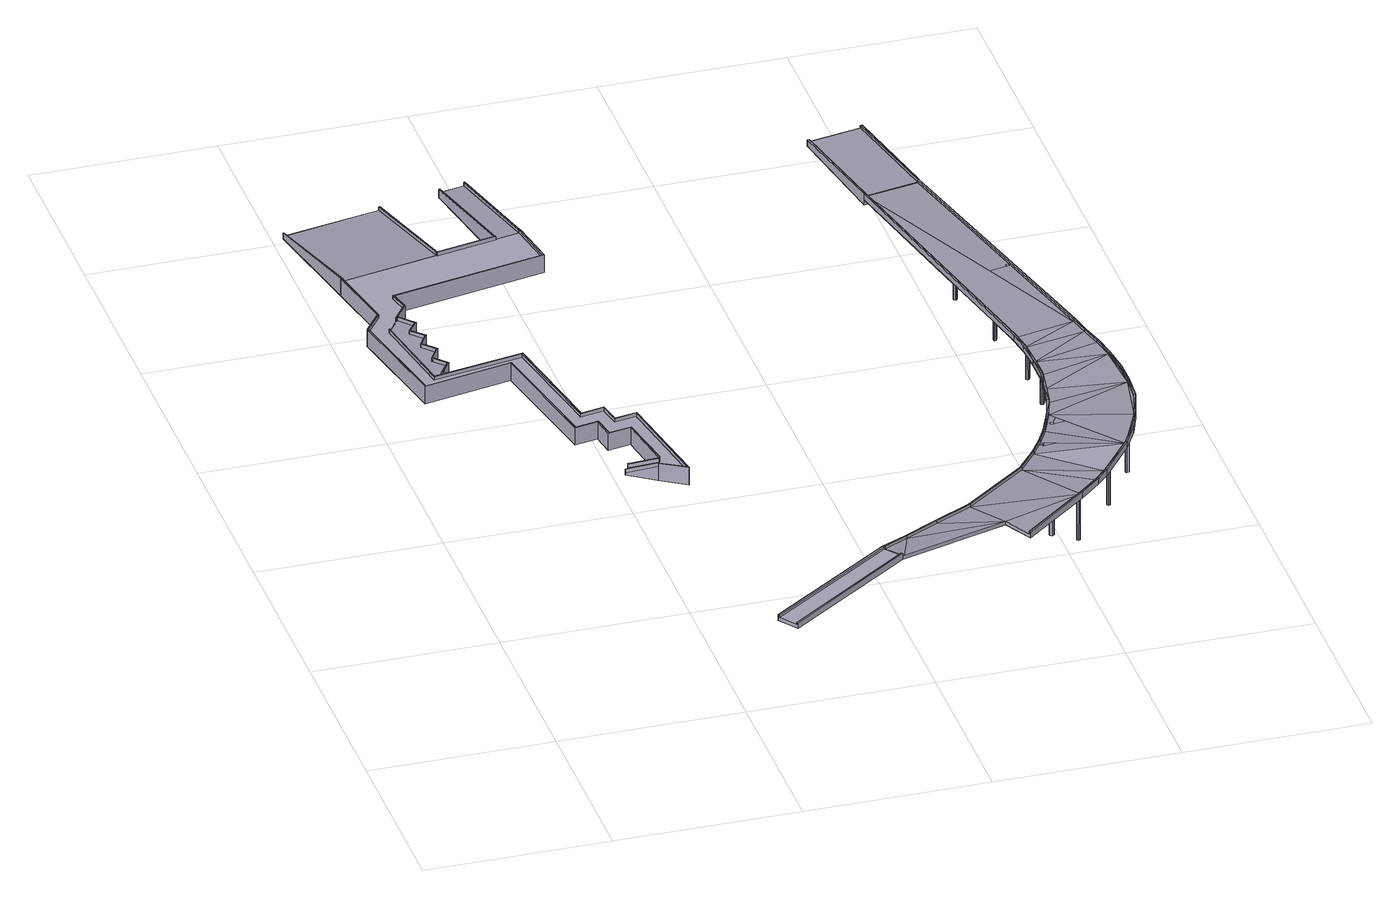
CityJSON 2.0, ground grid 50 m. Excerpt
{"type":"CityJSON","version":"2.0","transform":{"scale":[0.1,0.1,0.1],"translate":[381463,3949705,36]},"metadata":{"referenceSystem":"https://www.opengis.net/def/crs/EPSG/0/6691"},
"CityObjects":{
"bridge1":{"type":"Bridge","geometry":[{"type":"MultiSurface","lod":"2","boundaries":[[[0,1,2,3]],[[4,5,6,7,8]],[[8,7,9,10,2,1,11,12,13]],[[14,13,12,15]],[[5,4,16,9,7,6,17]],[[18,19,20,21]],[[10,22,3,2]],[[23,11,1,0]],[[22,10,9,16]],[[21,20,15,12,11,23]],[[22,16,4,17,24,25,3]],[[18,21,23,0,3,25]],[[26,27,28,29,30,31,32,33,34,35,36,37,38,39,40]],[[41,29,28,42,43,44]],[[45,46,47,48,49]],[[50,51,45,49]],[[52,51,50,53]],[[54,55,52,53]],[[56,55,54,57]],[[58,59,56,57]],[[60,59,58,61]],[[44,43,60,61]],[[62,30,29,41]],[[63,37,36,64,65]],[[64,36,35,66]],[[66,35,34,67]],[[67,34,33,68]],[[68,33,32,69]],[[69,32,31,70]],[[70,31,30,62]],[[70,58,57,69]],[[68,54,53,67]],[[66,67,53,50,49,64]],[[48,65,64,49]],[[69,57,54,68]],[[41,44,61,62]],[[58,70,62,61]],[[71,72,73,74]],[[75,76,77,78]],[[79,77,76,80,72,71,81,82]],[[83,84,79,82]],[[72,80,85,86,73]],[[81,71,74,87]],[[80,76,75,85]],[[82,81,87,88,83]],[[89,90,91]],[[92,93,94,95,96]],[[97,98,99,100]],[[101,100,99,102,92,96,103,104]],[[105,106,101,104]],[[92,102,107,90,89,93]],[[108,103,96,95]],[[102,99,98,109,110,111,112,107]],[[105,104,103,108]],[[107,112,113,114,90]],[[91,90,114]],[[115,116,89,91,114,117,118,119,120,121,122,123,124,125,19,18,25,126,127,128,129,130,131,132,133,134,26,40,39,135,136,137,138,139,86,140]],[[20,141,142,14,15]],[[141,143,144,142]],[[144,143,145,146]],[[145,147,148,146]],[[148,147,149,150]],[[149,151,152,150]],[[152,151,153,154]],[[154,153,155,156]],[[156,155,157,97]],[[157,110,109,98,97]],[[78,106,105,108,95,94,116,158,159,85,75]],[[160,161,84,83,88,162]],[[160,163,164,161]],[[165,166,164,163]],[[47,46,166,165]],[[167,168,42,28,27,134,169]],[[170,168,167,171]],[[172,173,170,171]],[[174,173,172,175]],[[176,177,174,175]],[[178,177,176,179]],[[180,181,178,179]],[[180,17,4,181]],[[93,89,116,94]],[[74,73,86,139,182,162,88,87]],[[26,134,27]],[[17,6,5]],[[37,63,183,38]],[[24,184,126,25]],[[19,125,185,20]],[[186,185,125,124]],[[186,124,123,187]],[[187,123,122,188]],[[188,122,121,189]],[[189,121,120,190]],[[190,120,119,191]],[[192,191,119,118]],[[192,118,117,193]],[[113,193,117,114]],[[194,158,116,115]],[[194,115,140,195]],[[195,140,86,85,159]],[[196,182,139,138]],[[196,138,137,197]],[[197,137,136,198]],[[199,198,136,135]],[[199,135,39,38,183]],[[169,134,133,200]],[[201,200,133,132]],[[201,132,131,202]],[[202,131,130,203]],[[203,130,129,204]],[[204,129,128,205]],[[205,128,127,206]],[[206,127,126,184]],[[155,153,151,149,147,145,143,141,20,185,186,187,188,189,190,191,192,193,113,112,111,110,157]],[[194,195,159,158]],[[48,47,165,163,160,162,182,196,197,198,199,183,63,65]],[[180,179,176,175,172,171,167,169,200,201,202,203,204,205,206,184,24,17]],[[8,13,14,142,144,146,148,150,152,154,156,97,100,101,106,78,77,79,84,161,164,166,46,45,51,52,55,56,59,60,43,42,168,170,173,174,177,178,181,4]]]}]},
"bridge2":{"type":"Bridge","geometry":[{"type":"MultiSurface","lod":"2","boundaries":[[[207,208,209,210,211,212,213]],[[214,215,216,217]],[[218,219,215,214]],[[220,221,219,218]],[[222,223,221,220]],[[224,225,223,222]],[[226,227,225,224]],[[217,216,227,226]],[[228,229,230]],[[231,232,233,234]],[[235,236,232,231]],[[236,235,237,238]],[[239,240,238,237]],[[241,230,229,242,240,239]],[[242,229,228,243,244,245]],[[234,233,245,244]],[[246,247,248,249,250,251]],[[252,253,254,255]],[[256,257,252,255]],[[258,259,257,256]],[[260,261,259,258]],[[262,263,261,260]],[[264,265,263,262]],[[253,265,264,254]],[[250,249,266]],[[266,249,248,267]],[[267,248,247]],[[268,269,270,271,272]],[[273,274,275,276]],[[273,276,277,278]],[[279,280,278,277]],[[281,282,280,279]],[[283,284,282,281]],[[285,286,284,283]],[[274,286,285,275]],[[272,271,287]],[[287,271,270,288]],[[288,270,269]],[[289,290,291,292,293]],[[294,295,290,289]],[[296,293,292,297,298]],[[294,299,300,295]],[[298,301,302,296]],[[303,304,305,306,307,308]],[[306,305,301,298,309]],[[300,310,311,312,291,290,295]],[[299,303,308,310,300]],[[303,299,294,289,293,296,302,304]],[[305,304,302,301]],[[313,314,315,316]],[[317,318,319]],[[319,320,313]],[[313,317,319]],[[318,321,322]],[[318,322,319]],[[269,268,323,324,325]],[[323,268,272,287,288,269,325,326,322,321,324]],[[327,328,329]],[[330,331,247,246]],[[246,251,250,266,267,247,331,332,333,321,330]],[[321,334,335]],[[336,337,338]],[[331,330,321,335,332]],[[338,337,339]],[[335,340,327]],[[341,327,329]],[[313,320,314]],[[329,342,343]],[[344,327,341]],[[325,324,321,333,326]],[[344,332,327]],[[327,332,335]],[[345,341,329]],[[342,336,343]],[[343,336,338]],[[345,329,343]],[[346,347,314]],[[314,320,346]],[[348,349,337,350,208,207]],[[210,209,208,350,351,352,349,348,207,213,212,211]],[[349,352,339,337]],[[353,352,351,354]],[[355,352,353]],[[310,356,311]],[[312,357,291]],[[356,347,357]],[[356,314,347]],[[356,357,312,311]],[[354,351,358,359]],[[350,337,360,358,351]],[[360,337,336,361]],[[361,336,342,362]],[[362,342,329,363]],[[363,329,328,364]],[[364,328,327,365]],[[365,327,340,366]],[[366,340,335,367]],[[367,335,334,368]],[[368,334,321,369]],[[369,321,318,370]],[[370,318,317,371]],[[371,317,313,372]],[[372,313,316,373]],[[373,316,315,374]],[[291,357,375,297,292]],[[375,357,347,376]],[[376,347,346,377]],[[377,346,320,378]],[[378,320,319,379]],[[379,319,322,380]],[[381,380,322,326]],[[381,326,333,382]],[[382,333,332,383]],[[383,332,344,384]],[[385,384,344,341]],[[385,341,345,386]],[[387,386,345,343]],[[387,343,338,388]],[[388,338,339,389]],[[352,390,389,339]],[[391,390,352,355]],[[392,393,391,355]],[[394,359,358,360,395,396]],[[361,397,395]],[[361,395,360]],[[362,398,361]],[[361,398,397]],[[363,399,362]],[[362,399,398]],[[364,400,363]],[[363,400,399]],[[365,401,364]],[[364,401,400]],[[366,402,365]],[[365,402,401]],[[367,403,402]],[[367,402,366]],[[368,404,367]],[[367,404,403]],[[369,405,368]],[[368,405,404]],[[370,405,369]],[[370,406,405]],[[371,407,406]],[[371,406,370]],[[372,408,407]],[[372,407,371]],[[372,373,374,409,408]],[[410,309,298,297,375,376]],[[377,411,376]],[[376,411,410]],[[378,412,411]],[[378,411,377]],[[379,413,412]],[[379,412,378]],[[380,414,379]],[[379,414,413]],[[381,415,414]],[[381,414,380]],[[381,416,415]],[[382,416,381]],[[383,417,416]],[[383,416,382]],[[384,418,417]],[[384,417,383]],[[385,419,384]],[[384,419,418]],[[386,419,385]],[[386,420,419]],[[387,421,386]],[[386,421,420]],[[388,421,387]],[[388,422,421]],[[389,423,388]],[[388,423,422]],[[423,389,390,391,424]],[[425,307,426]],[[427,428,429]],[[430,431,432,433,434,435,436,437,438,439,440,441,442]],[[443,433,432,444,445,446,447,448,431,430]],[[449,450,429,451,442,441,435,434,452,453]],[[429,450,454,455,456,457,452,434,433,443,458]],[[459,460,461,462,463,464,465,466,467,468]],[[469,275,285,470,471,460,459]],[[472,470,285,283,281,279,277,276,275,469]],[[473,474,475,476,458]],[[460,471,476,475,477,478,479,480,481,474,473,468,467,461]],[[482,483,264,262,260,258,256,255,254,484]],[[485,486,487,488,471]],[[489,490,488,487,491,492,493,494,495,486,485,496,497]],[[496,483,482,498,499,490,489,500,501,502,503,504,497]],[[505,484,254,264,483,496,485,471]],[[498,506,507,508,499]],[[482,509,510,511,512,513,514,515,516,517]],[[508,507,518,519,520,521,522,506,498,482,517,523,524,511,510]],[[525,526,527,528,510,509]],[[529,528,527,530,531,532,533,534,526,525]],[[535,536,537,538,510,528,529]],[[539,540,538,537,541,542,543,544,545,536,535]],[[546,547,548,539,535,529]],[[549,540,539,548,550,551,552,553,554,547,546]],[[540,555,556,557]],[[558,559,560,555,540,549]],[[556,555,560,561,562,563,564,565,559,558]],[[566,567,568,569,557,556]],[[570,571,572,569,568,573,574,575,576,577,567,566]],[[578,308,425]],[[579,580,581,570,566,556]],[[578,426,582]],[[583,584,585,571,570,581,586,587,588,589,590,580,579]],[[591,572,571,585,592,593,594,595,596,584,583]],[[538,540,597,510]],[[598,599,600,601,602,603]],[[488,490,499,604,471]],[[605,606,607,608,609,599,598]],[[508,510,610,499]],[[611,612,217,226,613,241,239,237,235,231,234,244,243,602,601]],[[428,451,429]],[[614,615,616,611,601,600,617,618,619,620,608,607,621,622,623,624,625,606,605]],[[476,471,626,458]],[[627,628,629,630,631,615,614]],[[470,472,505,471]],[[632,633,634,635,630,629,636,637,638,639,640,628,627,641,612,611,616]],[[468,473,458,443,459]],[[612,641,642,613,226,224,222,220,218,214,217]],[[591,603,602]],[[591,602,572]],[[643,642,641,644]],[[428,578,582]],[[428,582,645]],[[642,643,646,647]],[[645,451,428]],[[578,425,426]],[[644,641,648]],[[395,602,243,228,230,241,613,642,647,396]],[[397,572,602,395]],[[397,398,557,569,572]],[[399,540,557,398]],[[400,597,540,399]],[[401,510,597,400]],[[402,610,510,401]],[[403,499,610,402]],[[404,604,499,403]],[[405,471,604,404]],[[406,626,471,405]],[[407,458,626,406]],[[408,429,458,407]],[[409,427,429,408]],[[427,409,374,315,314,428]],[[310,308,578,428,314,356]],[[425,308,310,308,307]],[[306,309,410,582,426,307]],[[645,582,410,411]],[[451,645,411,412]],[[443,430,442,451,412,413]],[[443,413,414,459]],[[469,459,414,415,472]],[[472,415,416,505]],[[484,505,416,417,482]],[[482,417,418,509]],[[525,509,418,419,529]],[[546,529,419,420,549]],[[558,549,420,421,556]],[[583,579,556,421,422,591]],[[591,422,423,603]],[[641,627,614,605,598,603,423,424,649,648]],[[650,651,392,355,652]],[[643,644,648,653,654,646]],[[653,648,649,424,655,656]],[[657,656,655,658,651,650,659,660]],[[661,394,396,647,646,654,657,660]],[[661,662,652,355,353,354,359,394]],[[391,355,391,424]],[[662,659,650,652]],[[393,392,651,658,391,355,391]],[[659,662,661,660]],[[391,658,655,424]],[[663,664,665,666,667,668,669]],[[670,671,672,673,674,675,676]],[[677,678,679,680,681,682,683]],[[278,280,282,284,286,274,273]],[[684,685,686,687,688,689,690]],[[691,692,693,694,695,696,697]],[[698,699,700,701,702,703,704]],[[257,259,261,263,265,253,252]],[[705,706,707,708,709,710,711]],[[712,713,714,715,716,717,718]],[[719,720,721,722,723,724,725]],[[726,727,728,729,730,731,732]],[[733,734,735,736,737,738,739]],[[653,656,657,654]],[[740,741,742,743,744,745,746]],[[747,748,749,750,751,752,753]],[[754,755,756,757,758,759,760]],[[761,762,763,764,765,766,767]],[[768,769,770,771,772,773,774]],[[775,776,777,778,779,780,781]],[[782,783,784,785,786,787,788]],[[245,233,232,236,238,240,242]],[[219,221,223,225,227,216,215]],[[789,790,791,792,793,794,795]],[[796,797,798,799,800,801,802]],[[802,801,615,631]],[[796,802,631,630,635]],[[797,796,635,634]],[[798,797,634,633]],[[799,798,633,632]],[[800,799,632,616]],[[801,800,616,615]],[[640,789,795,628]],[[639,790,789,640]],[[638,791,790,639]],[[637,792,791,638]],[[636,793,792,637]],[[629,794,793,636]],[[794,629,628,795]],[[609,781,780,599]],[[608,620,775,781,609]],[[619,776,775,620]],[[618,777,776,619]],[[617,778,777,618]],[[600,779,778,617]],[[599,780,779,600]],[[787,606,625,788]],[[624,782,788,625]],[[623,783,782,624]],[[784,783,623,622]],[[785,784,622,621]],[[786,785,621,607]],[[787,786,607,606]],[[760,759,580,590]],[[754,760,590,589]],[[755,754,589,588]],[[756,755,588,587]],[[756,587,586,757]],[[581,758,757,586]],[[759,758,581,580]],[[761,767,584,596]],[[596,595,762,761]],[[763,762,595,594]],[[763,594,593,764]],[[765,764,593,592]],[[766,765,592,585]],[[584,767,766,585]],[[747,753,567,577]],[[748,747,577,576]],[[749,748,576,575]],[[574,750,749,575]],[[751,750,574,573]],[[752,751,573,568]],[[752,568,567,753]],[[774,773,547,554]],[[768,774,554,553]],[[769,768,553,552]],[[770,769,552,551]],[[771,770,551,550]],[[772,771,550,548]],[[773,772,548,547]],[[739,559,565,733]],[[734,733,565,564]],[[563,735,734,564]],[[735,563,562,736]],[[737,736,562,561]],[[738,737,561,560]],[[559,739,738,560]],[[545,746,745,536]],[[544,740,746,545]],[[543,741,740,544]],[[542,742,741,543]],[[742,542,541,743]],[[537,744,743,541]],[[536,745,744,537]],[[731,523,517,516,732]],[[726,732,516,515]],[[727,726,515,514]],[[513,728,727,514]],[[729,728,513,512]],[[730,729,512,511,524]],[[731,730,524,523]],[[724,526,534,725]],[[533,719,725,534]],[[720,719,533,532]],[[721,720,532,531]],[[722,721,531,530]],[[722,530,527,723]],[[526,724,723,527]],[[522,718,717,506]],[[522,521,712,718]],[[521,520,713,712]],[[520,519,714,713]],[[519,518,715,714]],[[518,507,716,715]],[[507,506,717,716]],[[711,710,486,495]],[[705,711,495,494]],[[706,705,494,493]],[[707,706,493,492]],[[708,707,492,491]],[[709,708,491,487]],[[710,709,487,486]],[[504,704,703,497]],[[504,503,698,704]],[[503,502,699,698]],[[502,501,700,699]],[[501,500,701,700]],[[500,489,702,701]],[[489,497,703,702]],[[697,696,474,481]],[[691,697,481,480]],[[692,691,480,479]],[[693,692,479,478]],[[694,693,478,477]],[[695,694,477,475]],[[696,695,475,474]],[[690,689,467,466]],[[684,690,466,465]],[[685,684,465,464]],[[686,685,464,463]],[[687,686,463,462]],[[688,687,462,461]],[[689,688,461,467]],[[683,682,431,448]],[[677,683,448,447]],[[678,677,447,446]],[[679,678,446,445]],[[680,679,445,444]],[[681,680,444,432]],[[682,681,432,431]],[[676,675,449,453]],[[452,670,676,453]],[[457,671,670,452]],[[456,672,671,457]],[[455,673,672,456]],[[454,674,673,455]],[[675,674,454,450,449]],[[440,669,668,441]],[[440,439,663,669]],[[439,438,664,663]],[[438,437,665,664]],[[437,436,666,665]],[[436,435,667,666]],[[435,441,668,667]]]}]}
},
"vertices":[
[594,1085,94],[525,1135,59],[514,1116,59],[586,1066,95],[585,1063,53],[585,1063,94],[585,1063,95],[513,1113,59],[513,1113,53],[513,1113,69],[514,1116,69],[525,1135,69],[527,1138,69],[527,1138,53],[595,1089,53],[595,1089,104],[585,1063,105],[585,1063,104],[596,1088,94],[595,1088,94],[595,1088,104],[596,1088,104],[586,1066,105],[594,1085,104],[586,1065,104],[586,1065,94],[144,1913,94],[119,1879,93],[157,1668,73],[195,1676,70],[223,1716,71],[189,1742,76],[212,1779,77],[179,1805,82],[201,1840,83],[167,1865,88],[191,1897,88],[154,1927,94],[151,1924,94],[150,1924,94],[137,1906,94],[195,1676,80],[157,1668,53],[200,1677,53],[200,1677,80],[195,1898,53],[155,1929,53],[155,1929,104],[154,1930,104],[195,1898,98],[171,1866,97],[171,1866,53],[205,1841,53],[205,1841,93],[183,1806,92],[183,1806,53],[216,1779,53],[216,1779,87],[193,1743,86],[193,1743,53],[227,1717,53],[227,1717,81],[223,1716,81],[154,1927,104],[191,1897,98],[153,1928,104],[167,1865,98],[201,1840,93],[179,1805,92],[212,1779,87],[189,1742,86],[513,2547,66],[446,2534,66],[502,2232,93],[569,2246,93],[499,2232,103],[443,2533,76],[443,2533,52],[499,2232,52],[516,2548,52],[446,2534,76],[513,2547,76],[516,2548,76],[572,2245,103],[572,2245,52],[502,2232,103],[502,2232,94],[569,2246,103],[572,2246,103],[74,2148,94],[75,2147,94],[186,2169,94],[12,2454,59],[74,2148,93],[338,2200,93],[339,2200,93],[277,2506,59],[71,2148,52],[71,2148,103],[10,2453,69],[10,2453,52],[280,2507,52],[12,2454,69],[277,2506,69],[280,2507,69],[341,2201,103],[341,2201,52],[75,2147,104],[339,2200,103],[74,2148,103],[74,2148,104],[72,2147,104],[72,2146,104],[74,2147,104],[74,2147,94],[339,2198,94],[338,2200,94],[112,1952,94],[68,1892,94],[128,1589,94],[368,1636,94],[435,1291,94],[497,1302,94],[508,1242,94],[569,1252,94],[597,1093,94],[649,1027,94],[600,1311,94],[540,1301,94],[529,1360,94],[465,1348,94],[405,1667,94],[161,1625,94],[117,1876,94],[119,1879,94],[149,1925,94],[185,1974,94],[173,2030,94],[591,2112,94],[569,2246,94],[503,2229,94],[567,1249,104],[567,1249,53],[505,1238,104],[505,1238,53],[495,1299,104],[495,1299,53],[433,1287,104],[433,1287,53],[365,1633,104],[365,1633,53],[126,1586,104],[126,1586,53],[65,1893,104],[65,1893,53],[108,1952,104],[108,1952,53],[71,2148,104],[338,2200,104],[502,2232,104],[595,2110,104],[595,2110,52],[572,2246,104],[177,2027,104],[177,2027,52],[188,1973,104],[188,1973,52],[163,1629,104],[163,1629,53],[119,1879,104],[408,1671,53],[408,1671,104],[467,1352,104],[467,1352,53],[531,1364,53],[531,1364,104],[542,1305,104],[542,1305,53],[603,1315,53],[603,1315,104],[653,1021,104],[653,1021,53],[569,2246,104],[151,1924,104],[649,1027,104],[597,1093,104],[569,1252,104],[508,1242,104],[497,1302,104],[435,1291,104],[368,1636,104],[128,1589,104],[68,1892,104],[112,1952,104],[339,2198,104],[503,2229,104],[591,2112,104],[173,2030,104],[185,1974,104],[149,1925,104],[117,1876,104],[161,1625,104],[405,1667,104],[465,1348,104],[529,1360,104],[540,1301,104],[600,1311,104],
[1723,1784,68],[1724,1785,68],[1722,1789,68],[1718,1790,68],[1715,1788,68],[1715,1783,68],[1716,1782,68],[1715,1783,58],[1715,1783,7],[1718,1781,7],[1718,1781,58],[1715,1788,58],[1715,1788,7],[1718,1790,58],[1718,1790,7],[1722,1789,58],[1722,1789,7],[1724,1785,58],[1724,1785,7],[1722,1782,58],[1722,1782,7],[1771,1569,79],[1771,1570,79],[1770,1572,79],[1762,1568,73],[1762,1568,7],[1765,1565,7],[1765,1565,74],[1762,1572,73],[1762,1572,7],[1765,1575,73],[1765,1575,7],[1770,1574,73],[1770,1574,7],[1770,1572,73],[1771,1570,7],[1771,1569,73],[1769,1566,74],[1769,1566,7],[1585,927,126],[1586,931,126],[1585,935,126],[1580,936,126],[1577,933,126],[1577,929,126],[1577,929,7],[1580,926,7],[1580,926,116],[1577,929,116],[1577,933,116],[1577,933,7],[1580,936,115],[1580,936,7],[1585,935,115],[1585,935,7],[1586,931,116],[1586,931,7],[1585,927,116],[1585,927,7],[1580,936,125],[1585,935,125],[1524,811,142],[1525,812,142],[1523,816,142],[1518,817,142],[1515,815,142],[1515,810,7],[1518,808,7],[1518,808,132],[1515,810,132],[1515,815,131],[1515,815,7],[1518,817,131],[1518,817,7],[1523,816,131],[1523,816,7],[1525,812,131],[1525,812,7],[1523,808,132],[1523,808,7],[1518,817,141],[1523,816,141],[637,14,234],[989,270,227],[957,311,227],[955,310,227],[606,58,234],[637,14,241],[989,270,234],[606,58,241],[955,310,234],[957,311,234],[640,10,241],[992,266,234],[953,315,234],[603,62,241],[640,10,224],[603,62,224],[953,315,217],[954,315,217],[952,314,217],[992,266,217],[954,315,234],[992,266,227],[990,269,227],[988,271,227],[1546,552,146],[1314,440,171],[1360,386,158],[1364,389,158],[1607,611,142],[1638,646,142],[1430,688,157],[1244,516,181],[1727,766,138],[1487,770,147],[1523,808,142],[1558,816,140],[1530,824,140],[1521,827,140],[1828,1088,113],[1829,1160,111],[1823,1242,106],[1618,934,125],[1601,961,123],[1589,980,121],[1552,890,131],[1765,840,131],[1793,913,127],[1800,1379,97],[1790,1440,92],[1638,1356,91],[1632,1415,87],[1819,1001,122],[1626,1128,104],[1813,1311,102],[1640,1273,96],[1611,1054,111],[1638,1202,100],[1132,438,198],[1031,365,214],[1722,1782,68],[1669,1770,68],[1725,1787,68],[1632,2286,33],[1489,2260,32],[1596,2283,32],[1632,2290,32],[1488,2264,32],[996,268,226],[960,313,226],[1632,2286,40],[1632,2290,39],[1790,1440,99],[1800,1379,104],[1813,1311,109],[1823,1242,113],[1829,1160,118],[1828,1088,120],[1819,1001,129],[1793,913,134],[1765,840,138],[1727,766,145],[1638,646,149],[1607,611,149],[1546,552,153],[1364,389,165],[1360,386,165],[960,313,233],[1031,365,221],[1132,438,205],[1244,516,188],[1430,688,164],[1487,770,154],[1521,827,147],[1552,890,138],[1589,980,128],[1611,1054,118],[1626,1128,111],[1638,1202,107],[1640,1273,103],[1638,1356,98],[1632,1415,94],[1489,2260,39],[1488,2264,39],[1488,2265,32],[1488,2265,39],[1636,2291,39],[1795,1441,99],[1636,2292,39],[1805,1380,103],[1818,1312,109],[1828,1242,112],[1834,1160,117],[1833,1087,119],[1824,1000,129],[1797,911,133],[1770,838,137],[1731,763,144],[1642,643,148],[1610,608,148],[1550,548,153],[1363,382,164],[1028,369,220],[1129,442,205],[1241,520,188],[1426,691,163],[1483,773,153],[1517,829,147],[1548,892,137],[1584,982,128],[1606,1056,118],[1621,1129,111],[1633,1202,107],[1635,1273,103],[1633,1356,97],[1627,1414,94],[1483,2263,39],[990,269,217],[956,317,216],[1363,382,147],[1314,440,161],[1550,548,136],[1388,656,151],[1433,665,146],[1437,666,146],[1446,668,145],[1504,601,140],[1489,598,141],[1491,603,141],[1489,609,141],[1483,610,142],[1478,606,142],[1478,600,143],[1483,596,142],[1276,552,166],[1426,691,146],[1439,670,145],[1438,674,146],[1433,675,146],[1430,672,146],[1430,668,147],[1541,555,136],[1543,556,136],[1241,520,171],[1538,562,137],[1538,558,137],[1545,556,136],[1547,560,136],[1545,564,136],[1541,565,136],[1610,608,131],[1483,773,136],[1694,765,128],[1597,744,132],[1600,749,132],[1597,755,132],[1591,756,132],[1587,752,132],[1587,746,132],[1591,743,132],[1518,727,135],[1502,804,133],[1559,816,130],[1731,763,127],[1517,829,130],[1559,674,133],[1662,696,130],[1666,697,129],[1682,701,129],[1668,701,129],[1667,705,129],[1662,706,130],[1659,703,130],[1659,699,130],[1584,982,111],[1616,934,114],[1560,922,117],[1692,821,123],[1752,834,122],[1757,835,121],[1764,836,121],[1668,874,119],[1793,901,116],[1758,839,121],[1757,843,121],[1752,844,121],[1749,841,121],[1749,837,121],[1658,872,119],[1662,873,119],[1612,973,111],[1797,911,116],[1670,880,118],[1668,885,118],[1662,887,118],[1657,883,118],[1657,877,119],[1548,892,120],[1806,1014,108],[1810,1015,108],[1819,1017,107],[1606,1056,101],[1833,1087,102],[1718,1039,106],[1719,1040,106],[1716,1045,105],[1710,1047,105],[1705,1043,105],[1705,1037,106],[1708,1035,106],[1812,1019,107],[1810,1023,107],[1806,1024,107],[1803,1021,107],[1803,1017,107],[1710,1033,106],[1716,1035,106],[1608,1064,100],[1619,1066,100],[1623,1067,100],[1774,1099,100],[1621,1129,94],[1625,1071,100],[1623,1075,100],[1619,1076,99],[1615,1073,100],[1615,1069,100],[1696,1170,95],[1820,1197,97],[1824,1198,97],[1829,1199,97],[1753,1201,95],[1828,1242,95],[1826,1201,97],[1824,1205,96],[1820,1206,96],[1817,1204,96],[1817,1199,96],[1629,1175,92],[1735,1197,94],[1741,1199,94],[1633,1202,90],[1744,1204,94],[1741,1210,94],[1735,1211,93],[1731,1207,93],[1731,1201,94],[1807,1246,94],[1635,1273,86],[1818,1312,92],[1633,1209,90],[1640,1210,90],[1644,1211,90],[1646,1215,90],[1644,1219,89],[1640,1220,89],[1636,1217,89],[1636,1213,89],[1739,1338,86],[1802,1352,88],[1807,1353,88],[1810,1354,88],[1748,1344,86],[1784,1366,86],[1805,1380,86],[1809,1357,88],[1807,1361,88],[1802,1362,87],[1799,1359,87],[1799,1355,88],[996,268,216],[1634,1320,83],[1726,1339,85],[1732,1341,86],[1028,369,203],[1634,1334,82],[1639,1335,82],[1643,1336,82],[1735,1346,85],[1732,1351,85],[1726,1353,85],[1721,1349,85],[1721,1343,85],[1633,1356,80],[1645,1340,82],[1643,1344,82],[1639,1345,81],[1635,1342,81],[1635,1338,82],[1834,1160,100],[1608,1530,69],[1695,1549,72],[1700,1550,72],[1749,1560,74],[1795,1441,82],[1627,1414,77],[1770,838,120],[1606,1538,69],[1613,1540,69],[1617,1541,69],[1690,1556,71],[1690,1552,71],[1824,1000,112],[1670,1769,58],[1670,1770,58],[1731,1783,58],[1571,1748,55],[1651,1765,58],[1657,1766,58],[1703,1555,72],[1701,1561,71],[1695,1562,71],[1690,1559,71],[1619,1545,69],[1617,1548,69],[1613,1549,68],[1610,1547,68],[1610,1542,69],[1642,643,131],[1569,1756,55],[1573,1757,55],[1577,1757,55],[1646,1772,57],[1646,1769,57],[1659,1772,58],[1657,1777,57],[1651,1779,57],[1646,1775,57],[1579,1761,55],[1577,1765,54],[1573,1766,54],[1570,1764,54],[1569,1759,54],[1484,2259,22],[1637,2287,23],[1525,2271,22],[1487,2264,22],[1129,442,188],[1636,2291,22],[1636,2292,22],[1483,2263,22],[1483,2263,32],[1575,2604,18],[1432,2578,18],[1632,2290,33],[1483,2263,7],[1636,2291,7],[1427,2577,25],[1427,2577,7],[1580,2605,7],[1432,2578,25],[1575,2604,25],[1580,2605,25],[1636,2291,40],[1632,2290,40],[1478,606,7],[1483,610,7],[1489,609,7],[1491,603,7],[1489,598,7],[1483,596,7],[1478,600,7],[1538,562,7],[1541,565,7],[1545,564,7],[1547,560,7],[1545,556,7],[1541,555,7],[1538,558,7],[1430,672,7],[1433,675,7],[1438,674,7],[1439,670,7],[1437,666,7],[1433,665,7],[1430,668,7],[1587,752,7],[1591,756,7],[1597,755,7],[1600,749,7],[1597,744,7],[1591,743,7],[1587,746,7],[1659,703,7],[1662,706,7],[1667,705,7],[1668,701,7],[1666,697,7],[1662,696,7],[1659,699,7],[1657,883,7],[1662,887,7],[1668,885,7],[1670,880,7],[1668,874,7],[1662,873,7],[1657,877,7],[1749,841,7],[1752,844,7],[1757,843,7],[1758,839,7],[1757,835,7],[1752,834,7],[1749,837,7],[1803,1021,7],[1806,1024,7],[1810,1023,7],[1812,1019,7],[1810,1015,7],[1806,1014,7],[1803,1017,7],[1615,1073,7],[1619,1076,7],[1623,1075,7],[1625,1071,7],[1623,1067,7],[1619,1066,7],[1615,1069,7],[1705,1043,7],[1710,1047,7],[1716,1045,7],[1719,1040,7],[1716,1035,7],[1710,1033,7],[1705,1037,7],[1636,1213,7],[1636,1217,7],[1640,1220,7],[1644,1219,7],[1646,1215,7],[1644,1211,7],[1640,1210,7],[1817,1204,7],[1820,1206,7],[1824,1205,7],[1826,1201,7],[1824,1198,7],[1820,1197,7],[1817,1199,7],[1799,1355,7],[1799,1359,7],[1802,1362,7],[1807,1361,7],[1809,1357,7],[1807,1353,7],[1802,1352,7],[1721,1349,7],[1726,1353,7],[1732,1351,7],[1735,1346,7],[1732,1340,7],[1726,1339,7],[1721,1343,7],[1635,1338,7],[1635,1342,7],[1639,1345,7],[1643,1344,7],[1645,1340,7],[1643,1336,7],[1638,1335,7],[1731,1207,7],[1735,1211,7],[1741,1210,7],[1744,1204,7],[1741,1199,7],[1735,1197,7],[1731,1201,7],[1690,1559,7],[1695,1562,7],[1701,1561,7],[1703,1555,7],[1700,1550,7],[1695,1549,7],[1690,1552,7],[1610,1547,7],[1613,1549,7],[1617,1548,7],[1619,1545,7],[1617,1541,7],[1613,1540,7],[1610,1542,7],[1569,1759,7],[1570,1764,7],[1573,1766,7],[1577,1765,7],[1579,1761,7],[1577,1757,7],[1573,1757,7],[1646,1775,7],[1651,1779,7],[1657,1777,7],[1659,1772,7],[1657,1766,7],[1651,1765,7],[1646,1769,7]
]}
